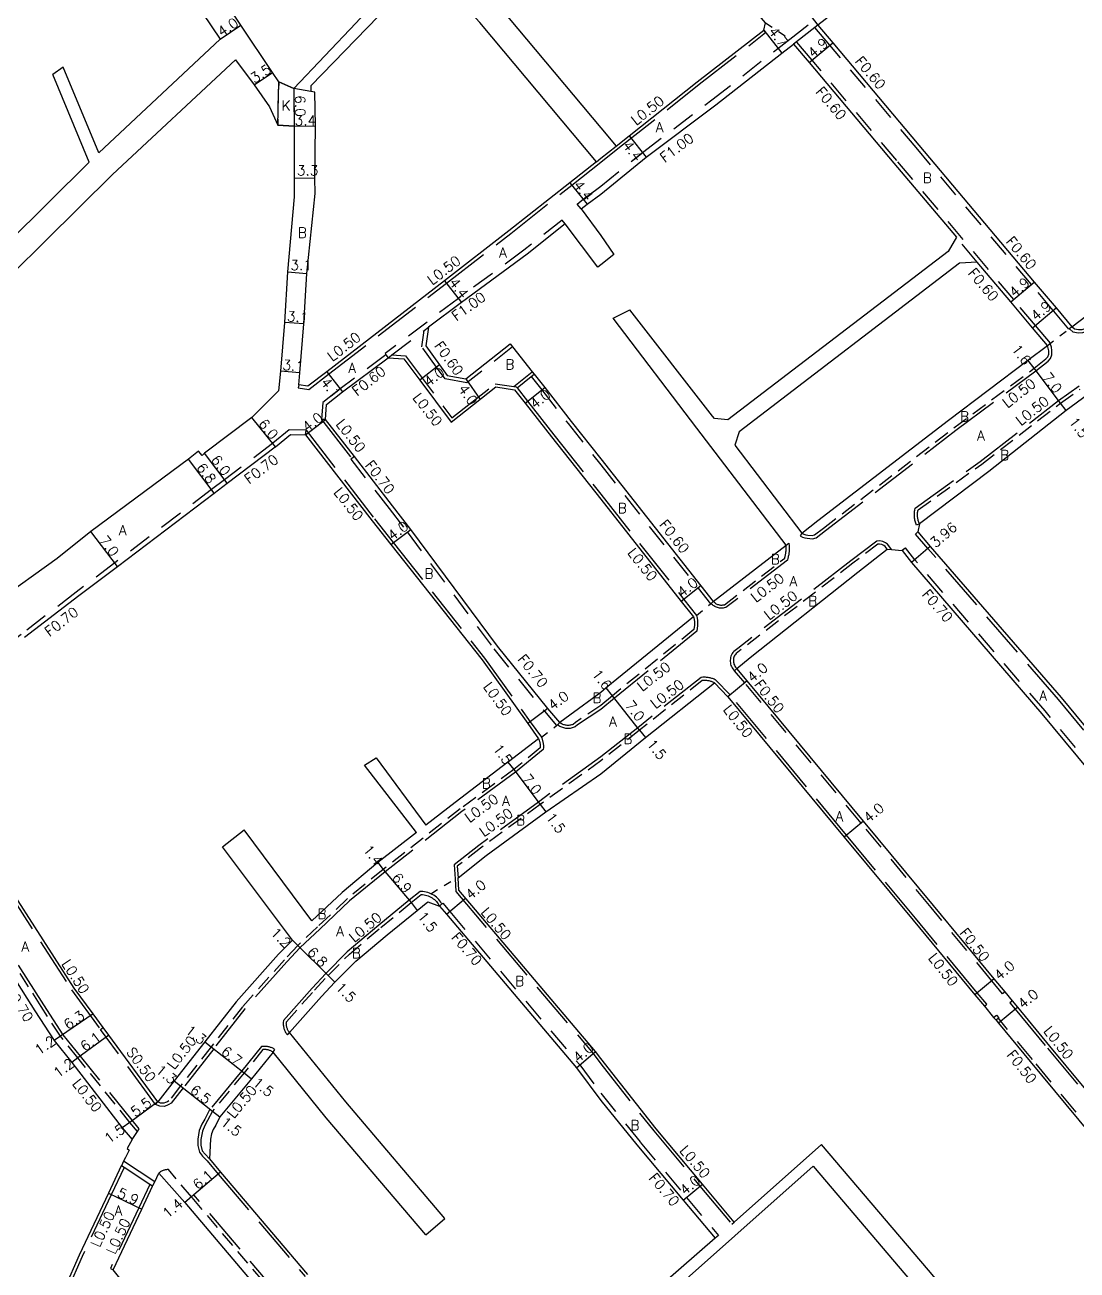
# Model space of a CAD drawing. Header units: metres. Extents: x -10400 to -9599, y -111600 to -111000.
# Drawn here: x -9974.7 to -9806.8, y -111399.8 to -111201.1 of the extents above; entities that cross this region are included whole.
import ezdxf

# ---------------------------------------------------------------- set-up
doc = ezdxf.new("R2010")
doc.units = ezdxf.units.M
doc.header["$LTSCALE"] = 2.5
for name, pattern in [('2213000', [1.5, 1, -0.5]), ('2232000', [2.5, 1.5, -1]), ('2233000', [4, 3, -1]), ('6301000', [1, 0.5, -0.5])]:
    doc.linetypes.add(name, pattern=pattern)
for name, color, linetype in [('2101000', 177, 'Continuous'), ('2102000', 191, 'Continuous'), ('2102001', 191, 'Continuous'), ('2203000', 5, 'Continuous'), ('2213000', 6, '2213000'), ('2232000', 4, '2232000'), ('2233000', 62, '2233000'), ('2233300', 63, '2233000'), ('2235000', 7, 'Continuous'), ('9201100', 215, 'Continuous'), ('9201500', 222, 'Continuous'), ('9202100', 82, 'Continuous'), ('9202200', 155, '6301000'), ('9203500', 155, 'Continuous'), ('9301100', 77, 'Continuous')]:
    doc.layers.add(name, color=color, linetype=linetype)
doc.styles.add('Dm_Anotation', font='txt.shx', dxfattribs={"bigfont": 'pscdm.shx'})

msp = doc.modelspace()

# ---------------------------------------------------------------- linework, layer by layer
at = {"layer": '2101000'}
for points in [[(-10006.72, -111178.13), (-9999.96, -111172.44), (-9989.74, -111163.9), (-9979.02, -111155.05), (-9973.77, -111151.46), (-9972.74, -111153.35), (-9964.98, -111167.6), (-9964.03, -111169.34), (-9961.08, -111174.64), (-9954.04, -111187.37), (-9953.39, -111188.39), (-9953.48, -111188.44), (-9953.12, -111189.04), (-9943.54, -111203.37)], [(-9880.34, -111220.43), (-9878.24, -111218.76), (-9867.37, -111210.15), (-9856.77, -111201.9), (-9856.47, -111200.74), (-9857.79, -111199.2), (-9878.49, -111175.07), (-9879.25, -111174.12), (-9878.5, -111173.43), (-9880.36, -111171.14), (-9882.78, -111168.29), (-9888.15, -111162.67)], [(-9883.48, -111222.91), (-9887.7, -111226.26), (-9897.44, -111233.97), (-9907.71, -111241.9), (-9926.51, -111256.44), (-9929.5, -111258.75), (-9930.98, -111258.5), (-9930.82, -111256.6), (-9930.15, -111248.81), (-9929.66, -111240.76), (-9928.34, -111228.01), (-9928.4, -111225.52), (-9928.32, -111217.21), (-9928.41, -111211.8), (-9929.07, -111211.69), (-9931.78, -111211.23), (-9934.15, -111210.16), (-9935.18, -111208.68), (-9940.23, -111201.13), (-9949.81, -111186.81)], [(-9832.63, -111189.08), (-9848.12, -111201.13), (-9845.76, -111203.93), (-9831.99, -111220.27), (-9813.58, -111242.14), (-9810.12, -111246.26), (-9807.59, -111249.26), (-9804.01, -111246.53), (-9802.47, -111245.37), (-9787.75, -111234.06), (-9780.56, -111228.54), (-9780.13, -111228.21), (-9779.07, -111227.39), (-9777.61, -111226.26), (-9777.21, -111225.94), (-9773.16, -111222.78), (-9748.43, -111203.51), (-9747.07, -111202.47), (-9745.48, -111201.26), (-9732.07, -111191.02)], [(-9885.88, -111230.45), (-9884.97, -111229.7), (-9882.78, -111228.1), (-9875.51, -111222.21), (-9864.43, -111213.82), (-9853.88, -111205.61), (-9851.99, -111204.14), (-9849.51, -111207.09), (-9835.99, -111223.12), (-9826.01, -111234.98)], [(-9941.09, -111206.63), (-9938.08, -111210.64), (-9935.65, -111214.16), (-9934.32, -111217.09), (-9931.72, -111217.23), (-9931.7, -111225.51), (-9931.7, -111228.52), (-9932.75, -111240.49), (-9933.24, -111248.59), (-9933.91, -111256.33), (-9934.22, -111259.5), (-9938.48, -111263.75), (-9946, -111269.44), (-9946.39, -111269.81), (-9946.95, -111269.12), (-9948.56, -111270.37), (-9964.14, -111281.92), (-9969.51, -111286.23), (-9979.2, -111293.18)], [(-9888.45, -111232.84), (-9894.54, -111237.67), (-9905.02, -111245.39), (-9910.27, -111249.34), (-9910.68, -111252.31), (-9908.49, -111255.35), (-9907.27, -111257.02), (-9904.32, -111257.57), (-9897.22, -111251.99), (-9896.85, -111252.46), (-9893.7, -111256.44), (-9893.39, -111256.83), (-9891.71, -111258.97), (-9887.5, -111264.35), (-9882.78, -111270.33), (-9866.78, -111290.6), (-9864.81, -111293.09), (-9853.21, -111284.13)], [(-9850.68, -111282.18), (-9848.12, -111280.2), (-9827.3, -111264.17), (-9814.59, -111254.59), (-9811.49, -111252.24), (-9813.87, -111249.41), (-9817.33, -111245.3), (-9822.68, -111238.94)], [(-9974.72, -111298.82), (-9966.05, -111292.15), (-9959.91, -111287.5), (-9944.46, -111275.79), (-9942.38, -111274.22), (-9934.75, -111268.44), (-9934.68, -111268.4), (-9932.28, -111266.43), (-9929.88, -111266.48), (-9919.27, -111280.23), (-9916.29, -111284.01), (-9901.72, -111302.44), (-9894.43, -111312.58), (-9892.69, -111315.02), (-9897.51, -111318.69), (-9897.58, -111318.75), (-9906.03, -111325.18), (-9910.69, -111328.8)], [(-9784.23, -111396.42), (-9811.1, -111364.05), (-9816.23, -111357.85), (-9817.08, -111356.82), (-9818.26, -111355.41), (-9820, -111353.31), (-9829.68, -111341.62), (-9840.85, -111328.15), (-9859.4, -111305.78), (-9861.06, -111303.82), (-9858.95, -111302.04), (-9841.75, -111288.43), (-9837.06, -111284.74), (-9836.4, -111284.8), (-9834.67, -111284.96), (-9833.19, -111286.89), (-9812.38, -111311.03), (-9795.58, -111331.29)], [(-9861.47, -111392.17), (-9866.56, -111386.1), (-9873.93, -111377.28), (-9882.78, -111366.06), (-9883.61, -111364.94), (-9905.41, -111339.19), (-9905.51, -111337.2), (-9901.04, -111333.65), (-9891.52, -111326.7), (-9882.78, -111320.62), (-9875.63, -111314.82), (-9864.64, -111306.09), (-9862.48, -111308.34), (-9843.93, -111330.7), (-9832.91, -111343.98), (-9823.08, -111355.86), (-9821.55, -111357.7), (-9820.08, -111359.48), (-9819.69, -111359.94), (-9819.31, -111360.4), (-9814.24, -111366.52), (-9787.31, -111398.97), (-9786.47, -111399.98)], [(-9931.95, -111347.14), (-9934.19, -111349.38), (-9940.96, -111356.99), (-9945.96, -111363.37), (-9950.84, -111369.59), (-9953.49, -111372.97), (-9961.29, -111362.34), (-9962.19, -111361.11), (-9963.81, -111358.92), (-9966.83, -111354.79), (-9982.58, -111330.35)], [(-9912.16, -111329.95), (-9918.34, -111334.76), (-9924.07, -111339.55), (-9928.88, -111344.08)], [(-9988.5, -111334.05), (-9973.09, -111358.41), (-9970, -111363.15), (-9967.18, -111366.66), (-9959.13, -111377.11), (-9957.57, -111378.98), (-9958.35, -111380.39), (-9958.03, -111380.69), (-9958.65, -111381.83), (-9958.94, -111382.45), (-9959.28, -111383.18), (-9959.29, -111383.19), (-9961.35, -111387.56), (-9966.02, -111397.45), (-9968.28, -111402.66), (-9969.42, -111405.5), (-9971.87, -111413.03), (-9972.71, -111415.63), (-9977.98, -111438.24)], [(-9932.45, -111361.9), (-9927.35, -111356.13), (-9925.24, -111353.87), (-9921.88, -111350.49), (-9916.89, -111346.28), (-9912.07, -111342.42), (-9910.37, -111341.06), (-9908.49, -111341.75), (-9907.41, -111343.02), (-9886.66, -111367.52), (-9882.78, -111372.75), (-9877.02, -111379.82), (-9869.62, -111388.66), (-9864.54, -111394.73)], [(-9935.07, -111365.02), (-9938.51, -111369.27), (-9943.55, -111375.36), (-9944.22, -111376.66), (-9944.62, -111377.39), (-9944.91, -111378.08), (-9945.05, -111378.92), (-9945.23, -111382.07), (-9943.45, -111384.16), (-9929.58, -111400.49)], [(-9913.67, -111430.91), (-9923.24, -111438.58), (-9925.17, -111440.13), (-9926.7, -111440.49), (-9956.54, -111404.8), (-9960.58, -111399.75), (-9956.02, -111390.08), (-9954.29, -111386.43), (-9954.25, -111386.33), (-9953.95, -111385.7), (-9953.31, -111384.35), (-9949.17, -111389.01), (-9935.3, -111405.34), (-9915.55, -111428.69), (-9913.67, -111430.91)]]:
    msp.add_lwpolyline(points, dxfattribs=at)
for points in [[(-9882.78, -111276.79), (-9869.92, -111293.08), (-9867.95, -111295.56), (-9881.91, -111306.9), (-9882.78, -111307.62), (-9887.71, -111311.23), (-9889.3, -111312.44), (-9891.23, -111310.18), (-9899.28, -111300.23), (-9913.1, -111281.59), (-9916, -111277.81), (-9922.1, -111269.96), (-9926.71, -111264.04), (-9926.53, -111261.64), (-9923.97, -111259.66), (-9916.72, -111254.19), (-9914.22, -111254.35), (-9911.65, -111257.79), (-9906.65, -111264.49), (-9899.51, -111258.87), (-9896.53, -111259.31), (-9894.86, -111261.44), (-9890.65, -111266.82)], [(-9831.93, -111280.72), (-9832.19, -111282), (-9830.2, -111284.3), (-9809.32, -111308.45), (-9792.5, -111328.73), (-9788.23, -111333.88), (-9777.04, -111347.38), (-9756.33, -111371.64), (-9754.39, -111373.91), (-9752.55, -111374.14), (-9750.52, -111372.4), (-9728.14, -111353.22), (-9726.93, -111352.18), (-9729.21, -111349.47), (-9759.76, -111313.22), (-9762.31, -111310.36), (-9762.72, -111309.89), (-9764.71, -111307.65), (-9787.65, -111279.71), (-9802.43, -111263.37), (-9805.1, -111260.1), (-9808.49, -111262.64), (-9820.83, -111272.38)]]:
    msp.add_lwpolyline(points, close=True, dxfattribs=at)
at = {"layer": '2102000'}
for points in [[(-9931.78, -111211.23), (-9921.88, -111200.81), (-9911.91, -111189.93), (-9911.11, -111188.85), (-9913.2, -111186.69), (-9916.93, -111182.41), (-9912.32, -111178.38), (-9903.94, -111170.05), (-9899.39, -111164.36), (-9894.09, -111156.75)], [(-9888.15, -111162.67), (-9899.32, -111176.88), (-9908.27, -111187.67), (-9899.02, -111198.09), (-9882.78, -111217.52), (-9880.34, -111220.43)], [(-9883.48, -111222.91), (-9902.06, -111200.69), (-9910.57, -111191.39), (-9918.27, -111199.71), (-9929.05, -111210.78), (-9929.07, -111211.69)], [(-9943.54, -111203.37), (-9962.88, -111221.49), (-9968.55, -111207.81)], [(-9941.09, -111206.63), (-9960.7, -111224.93), (-9987.49, -111251.46), (-9994.49, -111258.54)], [(-9997.33, -111255.72), (-9990.37, -111248.68), (-9964.43, -111223), (-9970.24, -111209)], [(-9885.88, -111230.45), (-9882.78, -111234.67), (-9880.69, -111237.7)], [(-9883.25, -111239.77), (-9888.45, -111232.84)], [(-9826.01, -111234.98), (-9827.33, -111237.24), (-9862.49, -111264.13), (-9864.63, -111263.88), (-9864.92, -111263.5), (-9878.15, -111246.54)], [(-9822.68, -111238.94), (-9825.54, -111239.1), (-9860.69, -111266), (-9861.39, -111268.14), (-9850.68, -111282.18)], [(-9853.21, -111284.13), (-9867.46, -111265.44), (-9880.82, -111247.88)], [(-9912.16, -111329.95), (-9920.5, -111319.23)], [(-9918.64, -111318.06), (-9910.69, -111328.8)], [(-9928.88, -111344.08), (-9939.68, -111329.55)], [(-9931.95, -111347.14), (-9943.16, -111332.24)], [(-9907.67, -111391.57), (-9923.48, -111372.98), (-9932.45, -111361.9)], [(-9910.71, -111394.16), (-9926.59, -111375.51), (-9935.07, -111365.02)], [(-9810.89, -111423.16), (-9830.46, -111399.83), (-9847.53, -111379.75), (-9861.47, -111392.17)], [(-9873.86, -111405.47), (-9848.85, -111383.24), (-9833.18, -111401.68), (-9813.41, -111425.25)], [(-9864.54, -111394.73), (-9887.52, -111414.77)]]:
    msp.add_lwpolyline(points, dxfattribs=at)
at = {"layer": '2102001'}
for points in [[(-9968.55, -111207.81), (-9970.24, -111209)], [(-9880.69, -111237.7), (-9882.78, -111239.35)], [(-9882.78, -111239.35), (-9883.25, -111239.77)], [(-9880.82, -111247.88), (-9878.15, -111246.54)], [(-9920.5, -111319.23), (-9918.64, -111318.06)], [(-9943.16, -111332.24), (-9939.68, -111329.55)], [(-9910.71, -111394.16), (-9907.67, -111391.57)]]:
    msp.add_lwpolyline(points, dxfattribs=at)
at = {"layer": '2203000'}
for points in [[(-9934.15, -111210.16), (-9931.78, -111211.23)], [(-9934.32, -111217.09), (-9931.72, -111217.23)]]:
    msp.add_lwpolyline(points, dxfattribs=at)
at = {"layer": '2213000'}
for points in [[(-9780.56, -111228.54), (-9780.49, -111228.87), (-9780.45, -111229.19), (-9780.44, -111229.53), (-9780.47, -111229.86), (-9780.54, -111230.18), (-9780.65, -111230.5), (-9786.84, -111235.25), (-9801.53, -111246.54), (-9803.11, -111247.73), (-9805.39, -111249.51), (-9806, -111249.74), (-9806.54, -111249.76), (-9807.16, -111249.66), (-9807.59, -111249.26)], [(-9850.68, -111282.18), (-9850.37, -111282.36), (-9850.06, -111282.46), (-9849.75, -111282.52), (-9849.03, -111282.59), (-9848.64, -111282.49), (-9847.22, -111281.4), (-9826.41, -111265.38), (-9813.62, -111255.87), (-9811.72, -111254.4), (-9811.43, -111254.07), (-9811.29, -111253.62), (-9811.26, -111253.11), (-9811.35, -111252.66), (-9811.49, -111252.24)], [(-9831.93, -111280.72), (-9831.98, -111280.59), (-9832.03, -111280.46), (-9832.08, -111280.32), (-9832.11, -111280.18), (-9832.14, -111280.04), (-9832.17, -111279.9), (-9832.19, -111279.76), (-9832.21, -111279.62), (-9832.22, -111279.48), (-9832.22, -111279.33), (-9832.22, -111279.19), (-9832.21, -111279.05), (-9832.2, -111278.91), (-9832.18, -111278.76), (-9832.16, -111278.62), (-9832.13, -111278.48), (-9821.95, -111271.16), (-9809.4, -111261.45), (-9806.29, -111259.22)], [(-9864.81, -111293.09), (-9864.73, -111293.17), (-9864.64, -111293.25), (-9864.54, -111293.33), (-9864.44, -111293.4), (-9864.34, -111293.46), (-9864.23, -111293.52), (-9864.12, -111293.56), (-9864, -111293.6), (-9863.88, -111293.63), (-9863.76, -111293.66), (-9863.64, -111293.67), (-9863.52, -111293.68), (-9863.4, -111293.68), (-9863.28, -111293.66), (-9863.16, -111293.65), (-9863.04, -111293.62), (-9853.42, -111286.19), (-9853.39, -111286.07), (-9853.36, -111285.94), (-9853.33, -111285.81), (-9853.3, -111285.69), (-9853.28, -111285.56), (-9853.26, -111285.43), (-9853.24, -111285.3), (-9853.22, -111285.17), (-9853.21, -111285.04), (-9853.2, -111284.91), (-9853.2, -111284.78), (-9853.2, -111284.65), (-9853.2, -111284.52), (-9853.2, -111284.39), (-9853.21, -111284.26), (-9853.21, -111284.13)], [(-9837.06, -111284.74), (-9837.22, -111284.53), (-9837.37, -111284.34), (-9837.6, -111284.16), (-9837.92, -111284), (-9838.29, -111283.94), (-9838.56, -111283.94), (-9842.55, -111287.01), (-9860.62, -111300.97), (-9861.18, -111301.42), (-9861.29, -111301.55), (-9861.38, -111301.69), (-9861.46, -111301.84), (-9861.52, -111301.99), (-9861.57, -111302.15), (-9861.6, -111302.31), (-9861.61, -111302.48), (-9861.61, -111302.64), (-9861.6, -111302.81), (-9861.56, -111302.97), (-9861.52, -111303.13), (-9861.45, -111303.29), (-9861.37, -111303.43), (-9861.28, -111303.57), (-9861.18, -111303.7), (-9861.06, -111303.82)], [(-9867.95, -111295.56), (-9867.93, -111295.67), (-9867.9, -111295.76), (-9867.88, -111295.86), (-9867.86, -111295.96), (-9867.85, -111296.06), (-9867.83, -111296.17), (-9867.82, -111296.27), (-9867.82, -111296.37), (-9867.81, -111296.47), (-9867.81, -111296.57), (-9867.82, -111296.67), (-9867.82, -111296.77), (-9867.83, -111296.87), (-9867.92, -111297.59), (-9880.92, -111308.16), (-9882.78, -111309.7), (-9886.78, -111312.41), (-9887.19, -111312.72), (-9887.32, -111312.77), (-9887.45, -111312.81), (-9887.59, -111312.84), (-9887.72, -111312.86), (-9887.86, -111312.87), (-9888, -111312.88), (-9888.14, -111312.87), (-9888.28, -111312.86), (-9888.42, -111312.84), (-9888.55, -111312.81), (-9888.69, -111312.77), (-9888.82, -111312.72), (-9888.94, -111312.66), (-9889.07, -111312.6), (-9889.19, -111312.52), (-9889.3, -111312.44)], [(-9864.64, -111306.09), (-9864.75, -111306.03), (-9864.87, -111305.98), (-9864.98, -111305.93), (-9865.1, -111305.89), (-9865.22, -111305.85), (-9865.34, -111305.82), (-9865.46, -111305.79), (-9865.58, -111305.76), (-9865.7, -111305.74), (-9865.83, -111305.72), (-9865.95, -111305.71), (-9866.07, -111305.7), (-9866.2, -111305.69), (-9866.32, -111305.69), (-9866.45, -111305.69), (-9866.57, -111305.7), (-9876.57, -111313.64), (-9882.78, -111318.54), (-9892.43, -111325.51), (-9901.95, -111332.45), (-9905.67, -111335.36), (-9905.51, -111337.2)], [(-9892.69, -111315.02), (-9892.65, -111315.11), (-9892.62, -111315.2), (-9892.59, -111315.28), (-9892.56, -111315.37), (-9892.54, -111315.46), (-9892.52, -111315.55), (-9892.5, -111315.64), (-9892.48, -111315.73), (-9892.46, -111315.82), (-9892.45, -111315.91), (-9892.44, -111316), (-9892.44, -111316.1), (-9892.43, -111316.19), (-9892.43, -111316.28), (-9892.43, -111316.37), (-9892.44, -111316.47), (-9896.67, -111319.94), (-9905.23, -111326.21), (-9917.48, -111335.86), (-9923.2, -111340.53), (-9927.97, -111345.01), (-9931.1, -111347.99), (-9933.24, -111350.27), (-9939.96, -111357.82), (-9944.94, -111364.18), (-9949.82, -111370.4), (-9951.7, -111372.8), (-9951.94, -111372.96), (-9952.22, -111373.09), (-9952.52, -111373.18), (-9953.02, -111373.16), (-9953.49, -111372.97)], [(-9957.57, -111378.98), (-9956.73, -111377.71), (-9957.92, -111376.23), (-9966.21, -111365.95), (-9969.01, -111362.47), (-9972.09, -111357.75), (-9987.49, -111333.39), (-9995.52, -111321.23), (-9998.43, -111316.58), (-9999.45, -111317.21)], [(-9932.45, -111361.9), (-9932.52, -111361.81), (-9932.58, -111361.72), (-9932.64, -111361.62), (-9932.7, -111361.52), (-9932.75, -111361.42), (-9932.79, -111361.31), (-9932.83, -111361.2), (-9932.86, -111361.1), (-9932.89, -111360.99), (-9932.92, -111360.87), (-9932.93, -111360.76), (-9932.95, -111360.65), (-9932.95, -111360.53), (-9932.96, -111360.42), (-9932.95, -111360.31), (-9932.94, -111360.19), (-9928.46, -111355.12), (-9926.3, -111352.81), (-9922.9, -111349.38), (-9917.85, -111345.13), (-9913.05, -111341.16), (-9911.42, -111339.88), (-9911.2, -111339.89), (-9910.97, -111339.92), (-9910.75, -111339.97), (-9910.53, -111340.03), (-9910.31, -111340.1), (-9910.1, -111340.19), (-9909.9, -111340.29), (-9909.7, -111340.41), (-9909.51, -111340.54), (-9909.33, -111340.68), (-9909.16, -111340.83), (-9909, -111341), (-9908.86, -111341.17), (-9908.72, -111341.36), (-9908.6, -111341.55), (-9908.49, -111341.75)], [(-9935.07, -111365.02), (-9935.16, -111364.96), (-9935.25, -111364.91), (-9935.34, -111364.86), (-9935.44, -111364.81), (-9935.54, -111364.77), (-9935.64, -111364.74), (-9935.74, -111364.7), (-9935.84, -111364.68), (-9935.94, -111364.65), (-9936.05, -111364.64), (-9936.15, -111364.62), (-9936.26, -111364.61), (-9936.36, -111364.61), (-9936.47, -111364.61), (-9936.58, -111364.62), (-9936.68, -111364.63), (-9939.69, -111368.34), (-9944.72, -111374.43), (-9945.54, -111375.94), (-9945.97, -111376.74), (-9946.36, -111377.66), (-9946.59, -111378.98), (-9946.59, -111379.88), (-9946.37, -111380.76), (-9945.93, -111381.31), (-9945.23, -111382.07)], [(-9934.23, -111404.44), (-9948.1, -111388.11), (-9951.78, -111383.78), (-9951.88, -111383.78), (-9951.99, -111383.78), (-9952.09, -111383.79), (-9952.19, -111383.8), (-9952.3, -111383.82), (-9952.4, -111383.84), (-9952.5, -111383.87), (-9952.6, -111383.91), (-9952.7, -111383.95), (-9952.79, -111383.99), (-9952.89, -111384.04), (-9952.98, -111384.09), (-9953.07, -111384.15), (-9953.15, -111384.21), (-9953.23, -111384.28), (-9953.31, -111384.35)]]:
    msp.add_lwpolyline(points, dxfattribs=at)
at = {"layer": '2232000'}
for points in [[(-9885.88, -111230.45), (-9886.52, -111229.68), (-9885.58, -111228.91), (-9883.4, -111227.32), (-9882.78, -111226.81), (-9876.12, -111221.42), (-9865.05, -111213.03), (-9854.5, -111204.82), (-9852.61, -111203.35), (-9848.74, -111200.34)], [(-9848.12, -111201.13), (-9848.6, -111201.5), (-9851.52, -111203.77), (-9851.99, -111204.14)], [(-9807.59, -111249.26), (-9807.99, -111249.57), (-9808.07, -111249.63), (-9810.58, -111246.65), (-9814.04, -111242.53), (-9832.45, -111220.65), (-9846.22, -111204.31), (-9848.6, -111201.5)], [(-9811.49, -111252.24), (-9811.07, -111251.92), (-9811.02, -111251.87), (-9813.41, -111249.03), (-9816.87, -111244.91), (-9835.53, -111222.73), (-9849.05, -111206.7), (-9851.52, -111203.77)], [(-9888.45, -111232.84), (-9888.94, -111232.22), (-9895.03, -111237.03), (-9905.49, -111244.74), (-9917.2, -111253.55), (-9917.08, -111253.71), (-9916.72, -111254.19), (-9916.19, -111253.8), (-9916.1, -111253.73), (-9910.95, -111249.85), (-9910.27, -111249.34)], [(-9822.68, -111238.94), (-9826.01, -111234.98)], [(-9896.85, -111252.46), (-9904.17, -111258.21), (-9907.62, -111257.57), (-9908.97, -111255.7), (-9911.31, -111252.47), (-9910.95, -111249.85)], [(-9917.08, -111253.71), (-9924.34, -111259.18), (-9927.11, -111261.33), (-9927.32, -111264.07)], [(-9896.67, -111258.78), (-9893.7, -111256.44)], [(-9896.14, -111259), (-9893.86, -111257.2), (-9893.39, -111256.83)], [(-9893.86, -111257.2), (-9892.18, -111259.34), (-9887.97, -111264.72), (-9882.78, -111271.3), (-9867.25, -111290.97), (-9865.25, -111293.5), (-9865.17, -111293.43), (-9864.81, -111293.09)], [(-9929.88, -111266.48), (-9929.79, -111265.78), (-9932.52, -111265.73), (-9935.12, -111267.84), (-9935.17, -111267.89), (-9942.8, -111273.66), (-9944.88, -111275.24), (-9960.34, -111286.94), (-9966.48, -111291.59), (-9975.28, -111298.38), (-9978.48, -111300.86), (-9978.36, -111301.02), (-9978.05, -111301.41)], [(-9922.1, -111269.96), (-9922.5, -111270.27), (-9922.66, -111270.39), (-9916.55, -111278.24), (-9913.66, -111282.01), (-9899.83, -111300.65), (-9891.77, -111310.63), (-9889.83, -111312.9), (-9889.7, -111312.78), (-9889.3, -111312.44)], [(-9793.14, -111334.2), (-9792.61, -111333.76), (-9795.04, -111330.84), (-9811.84, -111310.58), (-9832.65, -111286.45), (-9834.12, -111284.53), (-9834.27, -111284.64), (-9834.67, -111284.96)], [(-9818.26, -111355.41), (-9818.64, -111355.72), (-9820.38, -111353.63), (-9830.06, -111341.94), (-9841.24, -111328.47), (-9859.79, -111306.1), (-9861.41, -111304.17), (-9861.06, -111303.82)], [(-9908.49, -111341.75), (-9908.12, -111341.38), (-9907.99, -111341.25), (-9906.87, -111342.57), (-9886.13, -111367.07), (-9882.78, -111371.58), (-9876.48, -111379.38), (-9869.09, -111388.21), (-9864, -111394.28), (-9864.54, -111394.73)], [(-9785.9, -111401.89), (-9785.32, -111402.06), (-9786.02, -111399.73), (-9786.92, -111398.65), (-9813.86, -111366.21), (-9818.93, -111360.08), (-9819.31, -111359.63)]]:
    msp.add_lwpolyline(points, dxfattribs=at)
at = {"layer": '2233000'}
for points in [[(-9930.98, -111258.5), (-9931.06, -111259), (-9929.37, -111259.28), (-9926.21, -111256.83), (-9907.4, -111242.3), (-9897.13, -111234.36), (-9887.39, -111226.65), (-9882.78, -111222.99), (-9880.03, -111220.82), (-9867.06, -111210.55), (-9856.46, -111202.3), (-9856.77, -111201.9)], [(-9882.78, -111222.35), (-9880.34, -111220.43)], [(-9883.48, -111222.91), (-9882.78, -111222.35)], [(-9780.13, -111228.21), (-9779.99, -111228.78), (-9779.95, -111229.16), (-9779.94, -111229.55), (-9779.98, -111229.93), (-9780.06, -111230.31), (-9780.22, -111230.8), (-9801.22, -111246.93), (-9805.15, -111249.96), (-9805.91, -111250.23), (-9806.57, -111250.26), (-9807.39, -111250.13), (-9807.99, -111249.57)], [(-9850.68, -111282.18), (-9850.94, -111282.61), (-9850.57, -111282.82), (-9850.18, -111282.94), (-9849.82, -111283.01), (-9848.99, -111283.09), (-9848.42, -111282.95), (-9846.91, -111281.79), (-9826.11, -111265.77), (-9813.32, -111256.27), (-9811.37, -111254.76), (-9810.99, -111254.32), (-9810.8, -111253.71), (-9810.76, -111253.07), (-9810.86, -111252.53), (-9811.07, -111251.92)], [(-9916.1, -111253.73), (-9913.96, -111253.87), (-9906.56, -111263.78), (-9899.65, -111258.35), (-9896.67, -111258.78), (-9896.26, -111258.84), (-9896.14, -111259), (-9894.47, -111261.13), (-9890.25, -111266.51), (-9882.78, -111275.98), (-9869.52, -111292.77), (-9867.5, -111295.33), (-9867.44, -111295.54), (-9867.41, -111295.65), (-9867.39, -111295.77), (-9867.37, -111295.88), (-9867.35, -111296), (-9867.34, -111296.11), (-9867.33, -111296.23), (-9867.32, -111296.34), (-9867.31, -111296.46), (-9867.31, -111296.58), (-9867.32, -111296.69), (-9867.32, -111296.81), (-9867.33, -111296.92), (-9867.44, -111297.85), (-9880.58, -111308.53), (-9882.78, -111310.35), (-9886.47, -111312.8), (-9886.88, -111313.12), (-9887.16, -111313.24), (-9887.32, -111313.29), (-9887.49, -111313.33), (-9887.66, -111313.36), (-9887.83, -111313.37), (-9888, -111313.38), (-9888.17, -111313.37), (-9888.34, -111313.35), (-9888.51, -111313.33), (-9888.68, -111313.29), (-9888.84, -111313.24), (-9889.01, -111313.18), (-9889.16, -111313.11), (-9889.31, -111313.03), (-9889.46, -111312.94), (-9889.7, -111312.78)], [(-9831.93, -111280.72), (-9832.4, -111280.91), (-9832.45, -111280.77), (-9832.51, -111280.61), (-9832.56, -111280.46), (-9832.6, -111280.3), (-9832.63, -111280.14), (-9832.66, -111279.99), (-9832.69, -111279.82), (-9832.71, -111279.66), (-9832.72, -111279.5), (-9832.72, -111279.34), (-9832.72, -111279.18), (-9832.71, -111279.02), (-9832.7, -111278.85), (-9832.68, -111278.69), (-9832.65, -111278.53), (-9832.58, -111278.19), (-9822.25, -111270.76), (-9809.7, -111261.05), (-9806.42, -111258.71)], [(-9926.71, -111264.04), (-9927.32, -111264.07), (-9922.5, -111270.27)], [(-9929.79, -111265.78), (-9918.88, -111279.93), (-9915.9, -111283.7), (-9901.32, -111302.14), (-9894.03, -111312.29), (-9892.25, -111314.78), (-9892.19, -111314.92), (-9892.15, -111315.02), (-9892.12, -111315.12), (-9892.08, -111315.23), (-9892.05, -111315.33), (-9892.03, -111315.43), (-9892.01, -111315.54), (-9891.99, -111315.64), (-9891.97, -111315.75), (-9891.95, -111315.86), (-9891.94, -111315.96), (-9891.94, -111316.07), (-9891.93, -111316.18), (-9891.93, -111316.28), (-9891.93, -111316.39), (-9891.95, -111316.71), (-9896.36, -111320.34), (-9904.93, -111326.61), (-9917.16, -111336.25), (-9922.87, -111340.9), (-9927.63, -111345.38), (-9930.74, -111348.34), (-9932.88, -111350.61), (-9939.57, -111358.14), (-9944.54, -111364.48), (-9949.42, -111370.7), (-9951.35, -111373.17), (-9951.69, -111373.4), (-9952.05, -111373.56), (-9952.45, -111373.68), (-9953.12, -111373.66), (-9953.81, -111373.38), (-9953.49, -111372.97)], [(-9726.93, -111352.18), (-9726.6, -111352.56), (-9727.82, -111353.6), (-9750.2, -111372.78), (-9752.4, -111374.67), (-9754.64, -111374.39), (-9756.71, -111371.96), (-9777.42, -111347.7), (-9788.61, -111334.2), (-9792.89, -111329.05), (-9809.7, -111308.77), (-9830.57, -111284.63), (-9832.53, -111282.37), (-9832.19, -111282)], [(-9853.21, -111284.13), (-9852.74, -111283.77), (-9852.71, -111284.23), (-9852.7, -111284.37), (-9852.7, -111284.52), (-9852.7, -111284.66), (-9852.7, -111284.8), (-9852.7, -111284.94), (-9852.71, -111285.08), (-9852.73, -111285.22), (-9852.74, -111285.36), (-9852.76, -111285.5), (-9852.78, -111285.64), (-9852.81, -111285.78), (-9852.84, -111285.92), (-9852.87, -111286.06), (-9852.91, -111286.2), (-9852.99, -111286.49), (-9862.82, -111294.08), (-9863.06, -111294.14), (-9863.22, -111294.16), (-9863.37, -111294.17), (-9863.53, -111294.18), (-9863.69, -111294.17), (-9863.84, -111294.15), (-9863.99, -111294.12), (-9864.15, -111294.08), (-9864.29, -111294.03), (-9864.44, -111293.97), (-9864.58, -111293.9), (-9864.71, -111293.82), (-9864.84, -111293.73), (-9864.96, -111293.64), (-9865.08, -111293.53), (-9865.17, -111293.43)], [(-9836.4, -111284.8), (-9836.82, -111284.23), (-9837.01, -111283.98), (-9837.33, -111283.73), (-9837.77, -111283.52), (-9838.26, -111283.44), (-9838.74, -111283.45), (-9842.85, -111286.62), (-9860.92, -111300.58), (-9861.53, -111301.06), (-9861.69, -111301.25), (-9861.81, -111301.43), (-9861.91, -111301.62), (-9861.99, -111301.82), (-9862.05, -111302.03), (-9862.09, -111302.24), (-9862.11, -111302.45), (-9862.11, -111302.67), (-9862.09, -111302.88), (-9862.05, -111303.09), (-9861.99, -111303.3), (-9861.91, -111303.5), (-9861.8, -111303.69), (-9861.68, -111303.87), (-9861.55, -111304.04), (-9861.41, -111304.17)], [(-9978.36, -111301.02), (-9979.54, -111301.94), (-9983.91, -111305.3), (-9993.91, -111313.29), (-9993.16, -111314.47), (-9983, -111330.61), (-9967.25, -111355.08), (-9962.6, -111361.41)], [(-9821.55, -111357.7), (-9821.16, -111357.39), (-9822.69, -111355.54), (-9832.53, -111343.66), (-9843.55, -111330.38), (-9862.11, -111308), (-9864.42, -111305.64), (-9864.54, -111305.58), (-9864.67, -111305.52), (-9864.8, -111305.47), (-9864.94, -111305.42), (-9865.07, -111305.38), (-9865.21, -111305.34), (-9865.34, -111305.3), (-9865.48, -111305.27), (-9865.62, -111305.24), (-9865.76, -111305.22), (-9865.9, -111305.21), (-9866.04, -111305.2), (-9866.18, -111305.19), (-9866.32, -111305.19), (-9866.47, -111305.19), (-9866.76, -111305.21), (-9876.88, -111313.25), (-9882.78, -111317.91), (-9892.73, -111325.11), (-9902.25, -111332.05), (-9906.19, -111335.14), (-9906, -111337.38), (-9905.9, -111339.39), (-9883.99, -111365.26), (-9882.78, -111366.9), (-9874.32, -111377.6), (-9866.94, -111386.42), (-9861.86, -111392.49), (-9861.47, -111392.17)], [(-9956.73, -111377.71), (-9956.43, -111377.28), (-9965.81, -111365.65), (-9968.56, -111362.24), (-9971.67, -111357.47), (-9987.07, -111333.12), (-9995.1, -111320.96), (-9998.01, -111316.31), (-9998.43, -111316.58)], [(-9908.12, -111341.38), (-9908.17, -111341.29), (-9908.31, -111341.07), (-9908.46, -111340.86), (-9908.63, -111340.66), (-9908.81, -111340.47), (-9909.01, -111340.3), (-9909.21, -111340.14), (-9909.43, -111339.99), (-9909.66, -111339.86), (-9909.89, -111339.74), (-9910.13, -111339.64), (-9910.38, -111339.55), (-9910.63, -111339.48), (-9910.89, -111339.43), (-9911.15, -111339.4), (-9911.58, -111339.37), (-9913.36, -111340.77), (-9918.17, -111344.75), (-9923.24, -111349.01), (-9926.66, -111352.46), (-9928.83, -111354.79), (-9933.42, -111359.99), (-9933.45, -111360.28), (-9933.46, -111360.41), (-9933.45, -111360.55), (-9933.45, -111360.69), (-9933.43, -111360.83), (-9933.41, -111360.97), (-9933.38, -111361.1), (-9933.34, -111361.24), (-9933.3, -111361.37), (-9933.25, -111361.5), (-9933.2, -111361.62), (-9933.14, -111361.75), (-9933.07, -111361.87), (-9933, -111361.99), (-9932.92, -111362.1), (-9932.78, -111362.28), (-9932.45, -111361.9)], [(-9817.08, -111356.82), (-9817.47, -111357.14), (-9816.62, -111358.17), (-9811.48, -111364.37), (-9784.61, -111396.74), (-9783.45, -111398.14), (-9781.04, -111398.4), (-9780.74, -111398.14), (-9758.12, -111378.82), (-9757.05, -111377.91), (-9756.92, -111376.35), (-9758.99, -111373.91), (-9764.69, -111367.23)], [(-9935.07, -111365.02), (-9934.8, -111364.6), (-9934.89, -111364.54), (-9935.01, -111364.47), (-9935.12, -111364.41), (-9935.23, -111364.36), (-9935.35, -111364.31), (-9935.47, -111364.26), (-9935.6, -111364.22), (-9935.72, -111364.19), (-9935.85, -111364.16), (-9935.97, -111364.14), (-9936.1, -111364.13), (-9936.23, -111364.11), (-9936.36, -111364.11), (-9936.49, -111364.11), (-9936.61, -111364.12), (-9936.94, -111364.15), (-9940.07, -111368.02), (-9945.14, -111374.15), (-9945.98, -111375.71), (-9946.42, -111376.52), (-9946.85, -111377.52), (-9947.09, -111378.94), (-9947.09, -111379.94), (-9946.83, -111380.98), (-9946.31, -111381.64), (-9945.6, -111382.4), (-9943.84, -111384.48), (-9929.96, -111400.81)], [(-9958.86, -111383.46), (-9960.9, -111387.78), (-9965.56, -111397.66), (-9967.82, -111402.85), (-9968.95, -111405.67), (-9971.39, -111413.18), (-9972.23, -111415.76), (-9977.5, -111438.35), (-9978.33, -111442.3)], [(-9954.29, -111386.43), (-9954.72, -111386.15), (-9958.86, -111383.46), (-9959.28, -111383.18)], [(-9953.95, -111385.7), (-9958.94, -111382.45)], [(-9954.72, -111386.15), (-9956.47, -111389.87), (-9961.03, -111399.54), (-9960.58, -111399.75)], [(-9912.65, -111429.96), (-9912.41, -111429.46), (-9914.1, -111427.46), (-9933.85, -111404.11), (-9947.72, -111387.78), (-9948.1, -111388.11)]]:
    msp.add_lwpolyline(points, dxfattribs=at)
at = {"layer": '2233300'}
msp.add_lwpolyline([(-9953.81, -111373.38), (-9961.69, -111362.64), (-9962.6, -111361.41), (-9962.19, -111361.11)], dxfattribs=at)
at = {"layer": '2235000'}
msp.add_lwpolyline([(-9819.61, -111359.1), (-9819.23, -111359.56), (-9819.31, -111359.63), (-9819.69, -111359.94), (-9820.08, -111359.48)], close=True, dxfattribs=at)
at = {"layer": '9201100'}
for points in [[(-9851.01, -111197.42), (-9848.12, -111201.13)], [(-9943.54, -111203.37), (-9940.23, -111201.13)], [(-9856.77, -111201.9), (-9853.88, -111205.61)], [(-9849.51, -111207.09), (-9845.76, -111203.93)], [(-9938.08, -111210.64), (-9935.18, -111208.68)], [(-9931.78, -111211.23), (-9931.72, -111217.23)], [(-9931.72, -111217.23), (-9928.32, -111217.21)], [(-9878.24, -111218.76), (-9875.51, -111222.21)], [(-9931.7, -111225.51), (-9928.4, -111225.52)], [(-9887.7, -111226.26), (-9884.97, -111229.7)], [(-9932.75, -111240.49), (-9929.66, -111240.76)], [(-9907.71, -111241.9), (-9905.02, -111245.39)], [(-9817.33, -111245.3), (-9813.58, -111242.14)], [(-9813.87, -111249.41), (-9810.12, -111246.26)], [(-9930.15, -111248.81), (-9933.24, -111248.59)], [(-9930.82, -111256.6), (-9933.91, -111256.33)], [(-9908.49, -111255.35), (-9911.65, -111257.79)], [(-9813.62, -111255.87), (-9814.59, -111254.59)], [(-9809.4, -111261.45), (-9813.62, -111255.87)], [(-9926.51, -111256.44), (-9923.97, -111259.66)], [(-9904.32, -111257.57), (-9902.04, -111260.85)], [(-9894.86, -111261.44), (-9891.71, -111258.97)], [(-9808.49, -111262.64), (-9809.4, -111261.45)], [(-9934.68, -111268.4), (-9938.48, -111263.75)], [(-9929.88, -111266.48), (-9926.71, -111264.04)], [(-9942.38, -111274.22), (-9946, -111269.44)], [(-9944.46, -111275.79), (-9948.56, -111270.37)], [(-9959.91, -111287.5), (-9964.14, -111281.92)], [(-9916.29, -111284.01), (-9913.1, -111281.59)], [(-9830.2, -111284.3), (-9833.19, -111286.89)], [(-9866.78, -111290.6), (-9869.92, -111293.08)], [(-9859.4, -111305.78), (-9862.48, -111308.34)], [(-9880.92, -111308.16), (-9881.91, -111306.9)], [(-9876.57, -111313.64), (-9880.92, -111308.16)], [(-9891.23, -111310.18), (-9894.43, -111312.58)], [(-9876.57, -111313.64), (-9875.63, -111314.82)], [(-9897.58, -111318.75), (-9896.67, -111319.94)], [(-9896.67, -111319.94), (-9892.43, -111325.51)], [(-9892.43, -111325.51), (-9891.52, -111326.7)], [(-9840.85, -111328.15), (-9843.93, -111330.7)], [(-9918.34, -111334.76), (-9917.48, -111335.86)], [(-9917.48, -111335.86), (-9913.05, -111341.16)], [(-9913.05, -111341.16), (-9912.07, -111342.42)], [(-9907.41, -111343.02), (-9904.35, -111340.44)], [(-9931.95, -111347.14), (-9931.1, -111347.99)], [(-9931.1, -111347.99), (-9926.3, -111352.81)], [(-9926.3, -111352.81), (-9925.24, -111353.87)], [(-9820, -111353.31), (-9823.08, -111355.86)], [(-9963.81, -111358.92), (-9969.01, -111362.47)], [(-9816.23, -111357.85), (-9819.31, -111360.4)], [(-9969.01, -111362.47), (-9970, -111363.15)], [(-9961.29, -111362.34), (-9966.21, -111365.95)], [(-9945.96, -111363.37), (-9944.94, -111364.18)], [(-9944.94, -111364.18), (-9939.69, -111368.34)], [(-9886.66, -111367.52), (-9883.61, -111364.94)], [(-9966.21, -111365.95), (-9967.18, -111366.66)], [(-9950.84, -111369.59), (-9949.82, -111370.4)], [(-9939.69, -111368.34), (-9938.51, -111369.27)], [(-9949.82, -111370.4), (-9944.72, -111374.43)], [(-9953.49, -111372.97), (-9957.92, -111376.23)], [(-9944.72, -111374.43), (-9943.55, -111375.36)], [(-9957.92, -111376.23), (-9959.13, -111377.11)], [(-9943.45, -111384.16), (-9948.1, -111388.11)], [(-9869.62, -111388.66), (-9866.56, -111386.1)], [(-9961.35, -111387.56), (-9956.02, -111390.08)], [(-9948.1, -111388.11), (-9949.17, -111389.01)]]:
    msp.add_lwpolyline(points, dxfattribs=at)
at = {"layer": '9202200'}
for points in [[(-9856.47, -111200.74), (-9852.61, -111203.35)], [(-9934.15, -111210.16), (-9934.31, -111213.61), (-9934.32, -111217.09)], [(-9931.78, -111211.23), (-9931.72, -111217.23)], [(-9811.49, -111252.24), (-9807.59, -111249.26)], [(-9867.5, -111295.33), (-9865.25, -111293.5)], [(-9892.25, -111314.78), (-9889.83, -111312.9)], [(-9909.89, -111339.74), (-9906, -111337.38)]]:
    msp.add_lwpolyline(points, dxfattribs=at)
at = {"layer": '9301100'}
msp.add_lwpolyline([(-9934.15, -111210.16), (-9931.78, -111211.23), (-9931.72, -111217.23), (-9934.32, -111217.09)], close=True, dxfattribs=at)

# ---------------------------------------------------------------- texts
at = {"layer": '9201500', "style": 'Dm_Anotation'}
for s, rotation, p in [('4.0', 34.0174, (-9943.27, -111203.06)), ('4.7', 307.885, (-9856.1, -111202.12)), ('4.9', 40.1315, (-9848.92, -111206.46)), ('3.5', 34.0266, (-9938.01, -111210.48)), ('6.0', 270.5434, (-9931.56, -111212.31)), ('3.4', 0.2872, (-9931.62, -111217.13)), ('4.4', 307.885, (-9879.36, -111220.32)), ('3.3', 359.931, (-9931.27, -111225.1)), ('4.4', 308.3834, (-9887.25, -111226.66)), ('3.1', 359.931, (-9932.3, -111240.21)), ('4.4', 307.6966, (-9907.1, -111242.21)), ('4.9', 40.0782, (-9816.75, -111244.67)), ('4.9', 40.0818, (-9813.31, -111248.43)), ('3.1', 355.8291, (-9932.91, -111248.35)), ('1.6', 307.1347, (-9817.29, -111252.84)), ('3.1', 354.9597, (-9933.62, -111256.11)), ('4.0', 37.6659, (-9910.23, -111258.9)), ('4.1', 308.2691, (-9927.56, -111258.15)), ('7.0', 307.136, (-9812.4, -111257.32)), ('4.0', 304.8775, (-9905.59, -111259.16)), ('4.0', 38.0906, (-9893.3, -111262.47)), ('6.0', 309.2472, (-9937.52, -111264.77)), ('4.0', 37.6454, (-9929.63, -111266.16)), ('1.5', 307.1341, (-9808.13, -111264.44)), ('6.0', 307.1307, (-9945.07, -111270.49)), ('6.8', 307.1307, (-9947.39, -111271.75)), ('4.0', 37.2167, (-9916.02, -111283.46)), ('3.96', 40.8417, (-9829.36, -111284.63)), ('7.0', 307.1307, (-9962.91, -111283.37)), ('4.0', 38.2899, (-9869.78, -111292.52)), ('4.0', 39.6746, (-9858.58, -111306.14)), ('1.6', 308.4233, (-9884.27, -111304.72)), ('4.0', 36.7671, (-9890.43, -111310.58)), ('7.0', 308.4227, (-9879.01, -111309.71)), ('1.5', 308.4245, (-9875.54, -111315.86)), ('1.5', 307.2829, (-9900.08, -111316.6)), ('7.0', 307.284, (-9895.44, -111321.39)), ('4.0', 39.6757, (-9840.03, -111328.51)), ('1.5', 307.2842, (-9891.63, -111327.57)), ('1.4', 307.8914, (-9920.81, -111332.72)), ('6.9', 309.9035, (-9916.21, -111337.22)), ('4.0', 40.2583, (-9903.53, -111340.79)), ('1.5', 307.8909, (-9912.11, -111343.36)), ('1.2', 314.9128, (-9935.59, -111346.1)), ('6.8', 314.9128, (-9929.76, -111349.19)), ('4.0', 39.6293, (-9819.18, -111353.67)), ('1.5', 314.9131, (-9925.22, -111354.84)), ('4.0', 39.6303, (-9815.41, -111358.21)), ('6.3', 34.3656, (-9967.78, -111361.51)), ('1.3', 321.6145, (-9949.23, -111361.81)), ('1.2', 34.3696, (-9972.42, -111365.54)), ('6.1', 36.2888, (-9965.1, -111365.01)), ('4.0', 40.2563, (-9886.37, -111366.77)), ('6.7', 321.6109, (-9943.5, -111365.18)), ('1.2', 36.2888, (-9969.39, -111369.2)), ('1.3', 321.6123, (-9953.94, -111368.14)), ('1.5', 321.6129, (-9938.47, -111370.16)), ('6.5', 321.6124, (-9948.46, -111371.34)), ('5.5', 36.2888, (-9957.05, -111375.46)), ('1.5', 36.2888, (-9961.28, -111379.7)), ('1.5', 321.614, (-9943.58, -111376.48)), ('6.1', 40.3439, (-9947.06, -111387.09)), ('4.0', 39.9401, (-9869.35, -111387.96)), ('5.9', 334.7444, (-9960.09, -111388.05)), ('1.4', 40.3439, (-9951.9, -111391.66))]:
    msp.add_text(s, height=1.6, rotation=rotation, dxfattribs=at).set_placement(p)
at = {"layer": '9202100', "style": 'Dm_Anotation'}
for s, p in [('K', (-9933.71, -111214.73)), ('A', (-9874, -111218.19)), ('B', (-9831.37, -111226.29)), ('B', (-9931.12, -111235.04)), ('A', (-9899, -111238.18)), ('A', (-9923.06, -111256.6)), ('B', (-9898.01, -111256.06)), ('B', (-9825.44, -111264.37)), ('A', (-9822.72, -111267.4)), ('B', (-9819.04, -111270.55)), ('B', (-9880.06, -111279)), ('A', (-9959.69, -111282.51)), ('B', (-9855.64, -111287.15)), ('B', (-9910.91, -111289.45)), ('A', (-9852.65, -111290.65)), ('B', (-9849.68, -111293.83)), ('B', (-9884.09, -111309.3)), ('A', (-9812.78, -111308.92)), ('A', (-9881.45, -111313.05)), ('B', (-9879.16, -111315.84)), ('B', (-9901.74, -111322.93)), ('A', (-9898.53, -111325.73)), ('B', (-9896.28, -111328.81)), ('A', (-9845.31, -111328.19)), ('B', (-9927.97, -111343.75)), ('A', (-9925, -111346.52)), ('A', (-9975.24, -111348.97)), ('B', (-9922.52, -111350.02)), ('B', (-9896.44, -111354.48)), ('B', (-9878.05, -111377.48)), ('A', (-9960.36, -111391.1))]:
    msp.add_text(s, height=1.6, dxfattribs=at).set_placement(p)
at = {"layer": '9203500', "style": 'Dm_Anotation'}
for s, rotation, p in [('F0.60', 310.0784, (-9842.28, -111206.93)), ('L0.50', 38.3841, (-9877.15, -111217.2)), ('F0.60', 310.0784, (-9848.56, -111211.81)), ('F1.00', 37.1472, (-9872.57, -111223.13)), ('F0.60', 310.0784, (-9818.22, -111235.69)), ('L0.50', 37.6965, (-9909.68, -111242.68)), ('F0.60', 310.0784, (-9824.26, -111240.75)), ('F1.00', 36.3773, (-9905.83, -111248.43)), ('L0.50', 37.6965, (-9925.63, -111254.87)), ('F0.60', 305.8988, (-9909.43, -111252.31)), ('F0.60', 38.2783, (-9921.65, -111260.39)), ('L0.50', 37.937, (-9817.89, -111262.31)), ('L0.50', 307.6664, (-9912.86, -111260.59)), ('L0.50', 38.3037, (-9815.75, -111265.12)), ('L0.50', 307.8878, (-9925.12, -111264.78)), ('F0.70', 37.1311, (-9938.87, -111274.42)), ('F0.70', 307.6444, (-9920.48, -111271.37)), ('L0.50', 307.8878, (-9925.48, -111275.69)), ('F0.60', 308.2902, (-9873.53, -111280.86)), ('L0.50', 308.2899, (-9878.58, -111285.35)), ('L0.50', 37.6931, (-9858.04, -111293.34)), ('L0.50', 37.6934, (-9855.92, -111296.14)), ('F0.70', 310.7709, (-9831.62, -111292.02)), ('F0.70', 37.6831, (-9970.75, -111298.79)), ('F0.70', 308.9529, (-9896.13, -111302.35)), ('L0.50', 37.6931, (-9876.18, -111307.51)), ('L0.50', 305.7313, (-9901.6, -111306.71)), ('L0.50', 37.6934, (-9874.05, -111310.31)), ('F0.50', 308.2902, (-9858.36, -111306.37)), ('L0.50', 308.2899, (-9863.32, -111310.36)), ('L0.50', 36.205, (-9903.75, -111328.46)), ('L0.50', 36.0953, (-9901.43, -111330.74)), ('L0.50', 40.0725, (-9922.13, -111347.62)), ('L0.50', 310.2563, (-9902.01, -111342.74)), ('F0.50', 308.2902, (-9825.6, -111346.04)), ('F0.70', 310.2571, (-9906.71, -111346.78)), ('L0.50', 308.2899, (-9830.57, -111350.03)), ('L0.50', 302.7862, (-9968.88, -111350.89)), ('F0.70', 302.7863, (-9977.84, -111355.32)), ('L0.50', 308.2899, (-9812.19, -111361.67)), ('L0.50', 51.8954, (-9950.86, -111367.92)), ('S0.50', 306.2885, (-9958.58, -111365)), ('F0.50', 308.2902, (-9818.08, -111365.49)), ('L0.50', 307.5919, (-9967.18, -111370.06)), ('L0.50', 50.4459, (-9941.34, -111375.74)), ('L0.50', 310.0784, (-9870.26, -111380.77)), ('F0.70', 310.0784, (-9875.2, -111385.18)), ('L0.50', 64.7434, (-9962.81, -111396.32)), ('L0.50', 64.7434, (-9960.33, -111397.43))]:
    msp.add_text(s, height=1.6, rotation=rotation, dxfattribs=at).set_placement(p)

doc.saveas('drawing.dxf')
